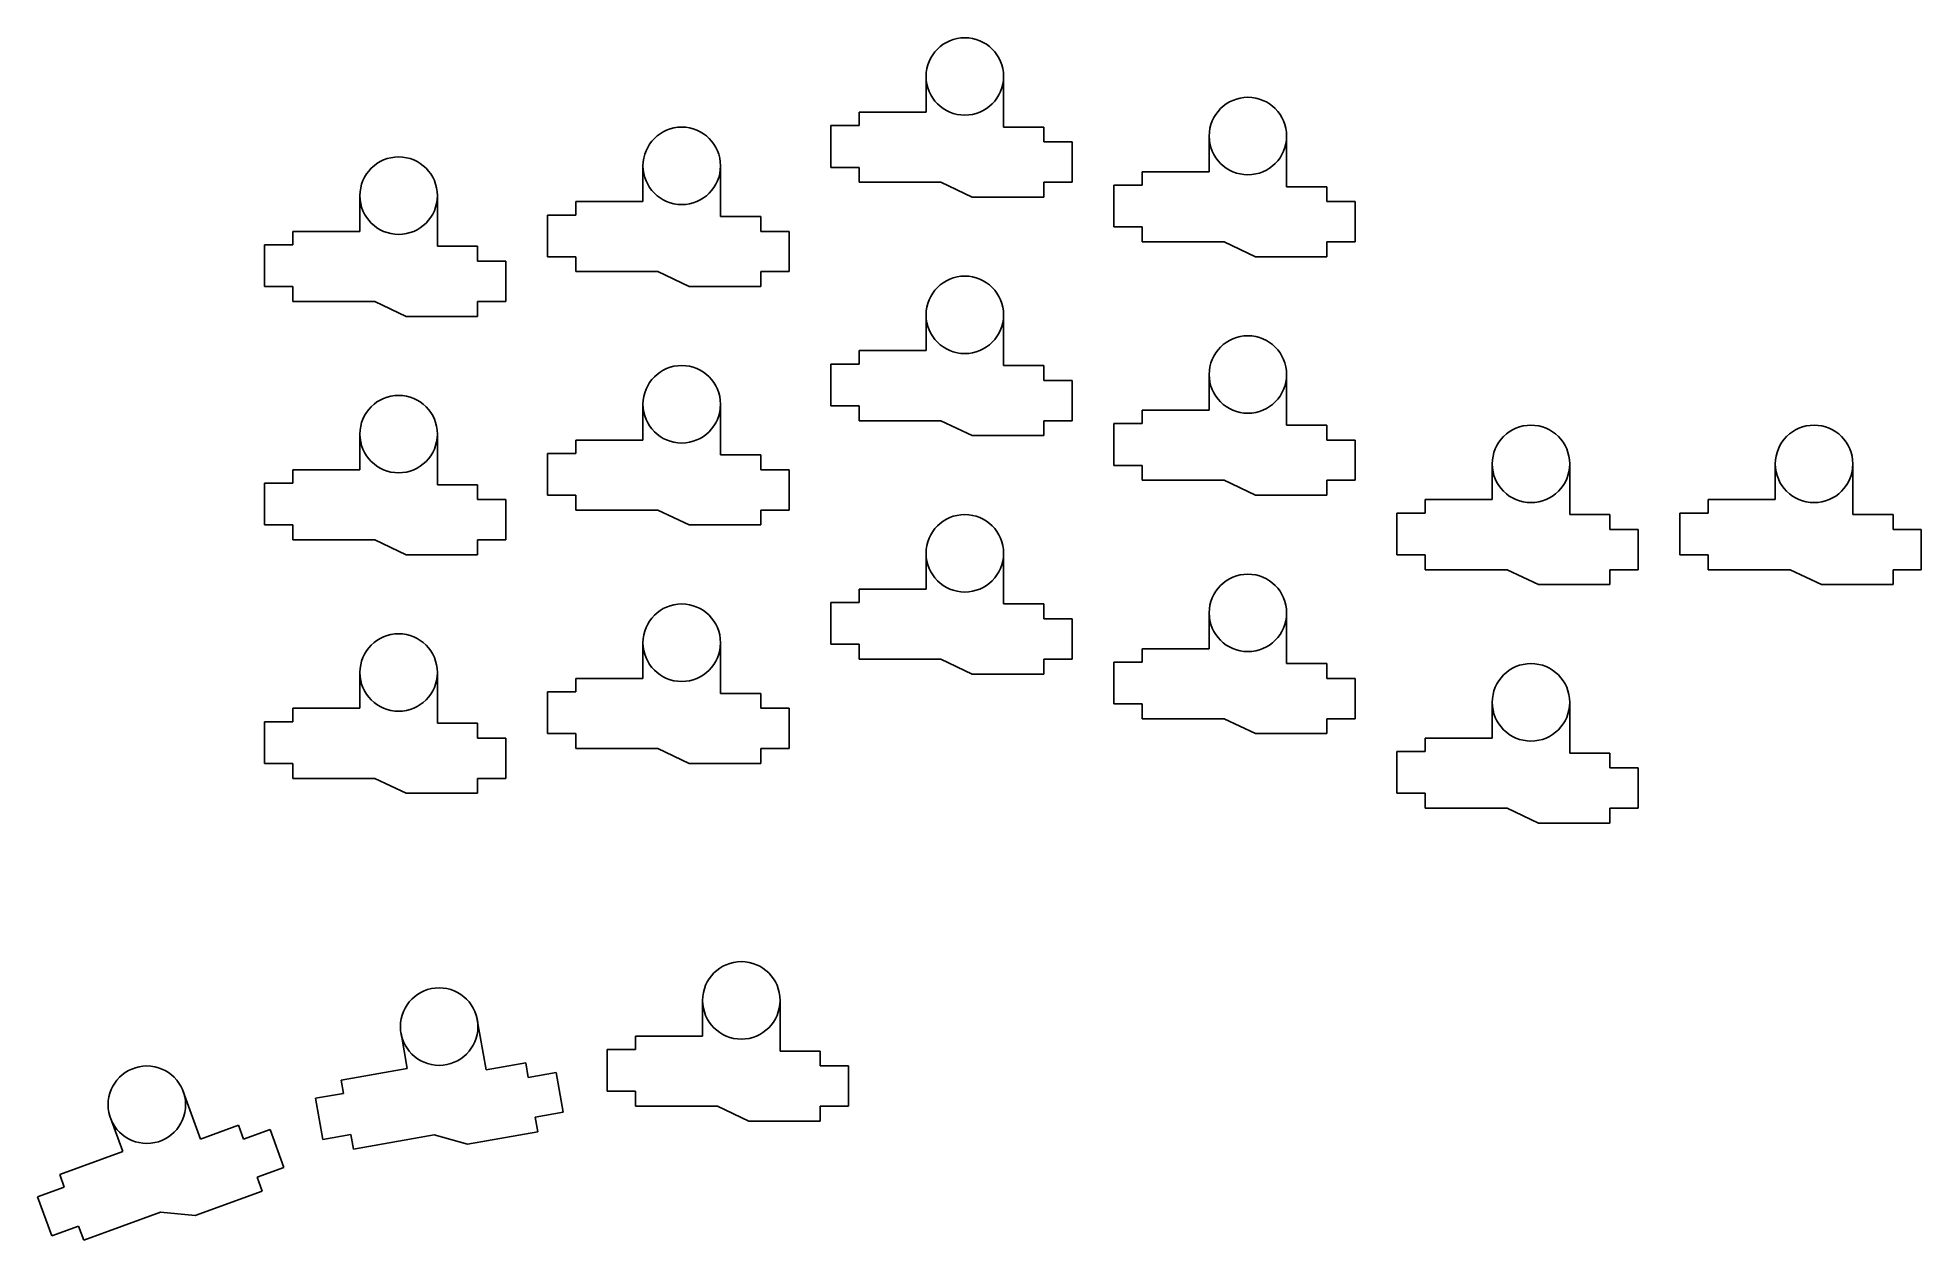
# Model space of a CAD drawing. Header units: millimetres. Extents: x 9 to 135, y -87 to -6.
import ezdxf

# ---------------------------------------------------------------- set-up
doc = ezdxf.new("R2010")
doc.units = ezdxf.units.MM
doc.layers.get('0').update_dxf_attribs({"linetype": 'CONTINUOUS'})

msp = doc.modelspace()

# ---------------------------------------------------------------- linework, layer by layer
for p, q in [((68.4, -9), (68.4, -11.4)), ((73.6, -9), (73.6, -12.4)), ((62, -12.3), (62, -15.1)), ((63.9, -12.3), (62, -12.3)), ((63.9, -11.4), (63.9, -12.3)), ((68.4, -11.4), (63.9, -11.4)), ((76.3, -12.4), (73.6, -12.4)), ((76.3, -13.4), (76.3, -12.4)), ((78.2, -13.4), (76.3, -13.4)), ((78.2, -16.1), (78.2, -13.4)), ((87.4, -13), (87.4, -15.4)), ((92.6, -13), (92.6, -16.4)), ((49.4, -15), (49.4, -17.4)), ((54.6, -15), (54.6, -18.4)), ((62, -15.1), (63.9, -15.1)), ((63.9, -15.1), (63.9, -16.1)), ((63.9, -16.1), (69.4, -16.1)), ((69.4, -16.1), (71.5, -17.1)), ((76.3, -16.1), (78.2, -16.1)), ((76.3, -17.1), (76.3, -16.1)), ((81, -16.3), (81, -19.1)), ((82.9, -16.3), (81, -16.3)), ((82.9, -15.4), (82.9, -16.3)), ((87.4, -15.4), (82.9, -15.4)), ((95.3, -16.4), (92.6, -16.4)), ((95.3, -17.4), (95.3, -16.4)), ((30.4, -17), (30.4, -19.4)), ((35.6, -17), (35.6, -20.4)), ((44.9, -17.4), (44.9, -18.3)), ((49.4, -17.4), (44.9, -17.4)), ((71.5, -17.1), (76.3, -17.1)), ((97.2, -17.4), (95.3, -17.4)), ((97.2, -20.1), (97.2, -17.4)), ((43, -18.3), (43, -21.1)), ((44.9, -18.3), (43, -18.3)), ((57.3, -18.4), (54.6, -18.4)), ((57.3, -19.4), (57.3, -18.4)), ((25.9, -19.4), (25.9, -20.3)), ((30.4, -19.4), (25.9, -19.4)), ((59.2, -19.4), (57.3, -19.4)), ((59.2, -22.1), (59.2, -19.4)), ((81, -19.1), (82.9, -19.1)), ((82.9, -19.1), (82.9, -20.1)), ((82.9, -20.1), (88.4, -20.1)), ((88.4, -20.1), (90.5, -21.1)), ((95.3, -20.1), (97.2, -20.1)), ((95.3, -21.1), (95.3, -20.1)), ((24, -20.3), (24, -23.1)), ((25.9, -20.3), (24, -20.3)), ((38.3, -20.4), (35.6, -20.4)), ((38.3, -21.4), (38.3, -20.4)), ((40.2, -21.4), (38.3, -21.4)), ((40.2, -24.1), (40.2, -21.4)), ((43, -21.1), (44.9, -21.1)), ((44.9, -21.1), (44.9, -22.1)), ((90.5, -21.1), (95.3, -21.1)), ((44.9, -22.1), (50.4, -22.1)), ((50.4, -22.1), (52.5, -23.1)), ((57.3, -22.1), (59.2, -22.1)), ((57.3, -23.1), (57.3, -22.1)), ((24, -23.1), (25.9, -23.1)), ((25.9, -23.1), (25.9, -24.1)), ((52.5, -23.1), (57.3, -23.1)), ((25.9, -24.1), (31.4, -24.1)), ((31.4, -24.1), (33.5, -25.1)), ((33.5, -25.1), (38.3, -25.1)), ((38.3, -24.1), (40.2, -24.1)), ((38.3, -25.1), (38.3, -24.1)), ((68.4, -25), (68.4, -27.4)), ((73.6, -25), (73.6, -28.4)), ((63.9, -27.4), (63.9, -28.3)), ((68.4, -27.4), (63.9, -27.4)), ((62, -28.3), (62, -31.1)), ((63.9, -28.3), (62, -28.3)), ((76.3, -28.4), (73.6, -28.4)), ((76.3, -29.4), (76.3, -28.4)), ((87.4, -29), (87.4, -31.4)), ((92.6, -29), (92.6, -32.4)), ((78.2, -29.4), (76.3, -29.4)), ((78.2, -32.1), (78.2, -29.4)), ((49.4, -31), (49.4, -33.4)), ((54.6, -31), (54.6, -34.4)), ((62, -31.1), (63.9, -31.1)), ((63.9, -31.1), (63.9, -32.1)), ((82.9, -31.4), (82.9, -32.3)), ((87.4, -31.4), (82.9, -31.4)), ((63.9, -32.1), (69.4, -32.1)), ((69.4, -32.1), (71.5, -33.1)), ((76.3, -32.1), (78.2, -32.1)), ((76.3, -33.1), (76.3, -32.1)), ((81, -32.3), (81, -35.1)), ((82.9, -32.3), (81, -32.3)), ((95.3, -32.4), (92.6, -32.4)), ((95.3, -33.4), (95.3, -32.4)), ((30.4, -33), (30.4, -35.4)), ((35.6, -33), (35.6, -36.4)), ((44.9, -33.4), (44.9, -34.3)), ((49.4, -33.4), (44.9, -33.4)), ((71.5, -33.1), (76.3, -33.1)), ((97.2, -33.4), (95.3, -33.4)), ((97.2, -36.1), (97.2, -33.4)), ((43, -34.3), (43, -37.1)), ((44.9, -34.3), (43, -34.3)), ((57.3, -34.4), (54.6, -34.4)), ((57.3, -35.4), (57.3, -34.4)), ((81, -35.1), (82.9, -35.1)), ((82.9, -35.1), (82.9, -36.1)), ((106.4, -35), (106.4, -37.4)), ((111.6, -35), (111.6, -38.4)), ((125.4, -35), (125.4, -37.4)), ((130.6, -35), (130.6, -38.4)), ((24, -36.3), (24, -39.1)), ((25.9, -36.3), (24, -36.3)), ((25.9, -35.4), (25.9, -36.3)), ((30.4, -35.4), (25.9, -35.4)), ((38.3, -36.4), (35.6, -36.4)), ((38.3, -37.4), (38.3, -36.4)), ((59.2, -35.4), (57.3, -35.4)), ((59.2, -38.1), (59.2, -35.4)), ((82.9, -36.1), (88.4, -36.1)), ((88.4, -36.1), (90.5, -37.1)), ((95.3, -36.1), (97.2, -36.1)), ((95.3, -37.1), (95.3, -36.1)), ((40.2, -37.4), (38.3, -37.4)), ((40.2, -40.1), (40.2, -37.4)), ((43, -37.1), (44.9, -37.1)), ((44.9, -37.1), (44.9, -38.1)), ((90.5, -37.1), (95.3, -37.1)), ((101.9, -37.4), (101.9, -38.3)), ((106.4, -37.4), (101.9, -37.4)), ((120.9, -37.4), (120.9, -38.3)), ((125.4, -37.4), (120.9, -37.4)), ((24, -39.1), (25.9, -39.1)), ((25.9, -39.1), (25.9, -40.1)), ((44.9, -38.1), (50.4, -38.1)), ((50.4, -38.1), (52.5, -39.1)), ((52.5, -39.1), (57.3, -39.1)), ((57.3, -38.1), (59.2, -38.1)), ((57.3, -39.1), (57.3, -38.1)), ((100, -38.3), (100, -41.1)), ((101.9, -38.3), (100, -38.3)), ((114.3, -38.4), (111.6, -38.4)), ((114.3, -39.4), (114.3, -38.4)), ((119, -38.3), (119, -41.1)), ((120.9, -38.3), (119, -38.3)), ((133.3, -38.4), (130.6, -38.4)), ((133.3, -39.4), (133.3, -38.4)), ((25.9, -40.1), (31.4, -40.1)), ((31.4, -40.1), (33.5, -41.1)), ((38.3, -40.1), (40.2, -40.1)), ((38.3, -41.1), (38.3, -40.1)), ((116.2, -39.4), (114.3, -39.4)), ((116.2, -42.1), (116.2, -39.4)), ((135.2, -39.4), (133.3, -39.4)), ((135.2, -42.1), (135.2, -39.4)), ((33.5, -41.1), (38.3, -41.1)), ((68.4, -41), (68.4, -43.4)), ((73.6, -41), (73.6, -44.4)), ((100, -41.1), (101.9, -41.1)), ((101.9, -41.1), (101.9, -42.1)), ((119, -41.1), (120.9, -41.1)), ((120.9, -41.1), (120.9, -42.1)), ((101.9, -42.1), (107.4, -42.1)), ((107.4, -42.1), (109.5, -43.1)), ((114.3, -42.1), (116.2, -42.1)), ((114.3, -43.1), (114.3, -42.1)), ((120.9, -42.1), (126.4, -42.1)), ((126.4, -42.1), (128.5, -43.1)), ((133.3, -42.1), (135.2, -42.1)), ((133.3, -43.1), (133.3, -42.1)), ((63.9, -43.4), (63.9, -44.3)), ((68.4, -43.4), (63.9, -43.4)), ((109.5, -43.1), (114.3, -43.1)), ((128.5, -43.1), (133.3, -43.1)), ((62, -44.3), (62, -47.1)), ((63.9, -44.3), (62, -44.3)), ((76.3, -44.4), (73.6, -44.4)), ((76.3, -45.4), (76.3, -44.4)), ((78.2, -45.4), (76.3, -45.4)), ((78.2, -48.1), (78.2, -45.4)), ((87.4, -45), (87.4, -47.4)), ((92.6, -45), (92.6, -48.4)), ((49.4, -47), (49.4, -49.4)), ((54.6, -47), (54.6, -50.4)), ((62, -47.1), (63.9, -47.1)), ((63.9, -47.1), (63.9, -48.1)), ((82.9, -47.4), (82.9, -48.3)), ((87.4, -47.4), (82.9, -47.4)), ((30.4, -49), (30.4, -51.4)), ((35.6, -49), (35.6, -52.4)), ((63.9, -48.1), (69.4, -48.1)), ((69.4, -48.1), (71.5, -49.1)), ((71.5, -49.1), (76.3, -49.1)), ((76.3, -48.1), (78.2, -48.1)), ((76.3, -49.1), (76.3, -48.1)), ((81, -48.3), (81, -51.1)), ((82.9, -48.3), (81, -48.3)), ((95.3, -48.4), (92.6, -48.4)), ((95.3, -49.4), (95.3, -48.4)), ((43, -50.3), (43, -53.1)), ((44.9, -50.3), (43, -50.3)), ((44.9, -49.4), (44.9, -50.3)), ((49.4, -49.4), (44.9, -49.4)), ((57.3, -50.4), (54.6, -50.4)), ((57.3, -51.4), (57.3, -50.4)), ((97.2, -49.4), (95.3, -49.4)), ((97.2, -52.1), (97.2, -49.4)), ((25.9, -51.4), (25.9, -52.3)), ((30.4, -51.4), (25.9, -51.4)), ((59.2, -51.4), (57.3, -51.4)), ((59.2, -54.1), (59.2, -51.4)), ((81, -51.1), (82.9, -51.1)), ((82.9, -51.1), (82.9, -52.1)), ((106.4, -51), (106.4, -53.4)), ((111.6, -51), (111.6, -54.4)), ((24, -52.3), (24, -55.1)), ((25.9, -52.3), (24, -52.3)), ((38.3, -52.4), (35.6, -52.4)), ((38.3, -53.4), (38.3, -52.4)), ((82.9, -52.1), (88.4, -52.1)), ((88.4, -52.1), (90.5, -53.1)), ((95.3, -52.1), (97.2, -52.1)), ((95.3, -53.1), (95.3, -52.1)), ((40.2, -53.4), (38.3, -53.4)), ((40.2, -56.1), (40.2, -53.4)), ((43, -53.1), (44.9, -53.1)), ((44.9, -53.1), (44.9, -54.1)), ((44.9, -54.1), (50.4, -54.1)), ((50.4, -54.1), (52.5, -55.1)), ((57.3, -54.1), (59.2, -54.1)), ((57.3, -55.1), (57.3, -54.1)), ((90.5, -53.1), (95.3, -53.1)), ((100, -54.3), (100, -57.1)), ((101.9, -54.3), (100, -54.3)), ((101.9, -53.4), (101.9, -54.3)), ((106.4, -53.4), (101.9, -53.4)), ((24, -55.1), (25.9, -55.1)), ((25.9, -55.1), (25.9, -56.1)), ((52.5, -55.1), (57.3, -55.1)), ((114.3, -54.4), (111.6, -54.4)), ((114.3, -55.4), (114.3, -54.4)), ((116.2, -55.4), (114.3, -55.4)), ((116.2, -58.1), (116.2, -55.4)), ((25.9, -56.1), (31.4, -56.1)), ((31.4, -56.1), (33.5, -57.1)), ((38.3, -56.1), (40.2, -56.1)), ((38.3, -57.1), (38.3, -56.1)), ((33.5, -57.1), (38.3, -57.1)), ((100, -57.1), (101.9, -57.1)), ((101.9, -57.1), (101.9, -58.1)), ((101.9, -58.1), (107.4, -58.1)), ((107.4, -58.1), (109.5, -59.1)), ((114.3, -58.1), (116.2, -58.1)), ((114.3, -59.1), (114.3, -58.1)), ((109.5, -59.1), (114.3, -59.1)), ((53.4, -71), (53.4, -73.4)), ((58.6, -71), (58.6, -74.4)), ((33.16, -73.21), (33.58, -75.57)), ((38.28, -72.3), (38.87, -75.65)), ((47, -74.3), (47, -77.1)), ((48.9, -74.3), (47, -74.3)), ((48.9, -73.4), (48.9, -74.3)), ((53.4, -73.4), (48.9, -73.4)), ((61.3, -74.4), (58.6, -74.4)), ((61.3, -75.4), (61.3, -74.4)), ((33.58, -75.57), (29.14, -76.35)), ((41.53, -75.18), (38.87, -75.65)), ((41.7, -76.17), (41.53, -75.18)), ((43.57, -75.84), (41.7, -76.17)), ((44.04, -78.5), (43.57, -75.84)), ((63.2, -75.4), (61.3, -75.4)), ((63.2, -78.1), (63.2, -75.4)), ((18.54, -77.11), (19.71, -80.31)), ((29.14, -76.35), (29.3, -77.24)), ((47, -77.1), (48.9, -77.1)), ((48.9, -77.1), (48.9, -78.1)), ((29.3, -77.24), (27.43, -77.57)), ((27.43, -77.57), (27.92, -80.33)), ((48.9, -78.1), (54.4, -78.1)), ((54.4, -78.1), (56.5, -79.1)), ((61.3, -78.1), (63.2, -78.1)), ((61.3, -79.1), (61.3, -78.1)), ((13.66, -78.89), (14.48, -81.14)), ((22.24, -79.38), (19.71, -80.31)), ((22.59, -80.32), (22.24, -79.38)), ((42.17, -78.83), (44.04, -78.5)), ((42.35, -79.81), (42.17, -78.83)), ((56.5, -79.1), (61.3, -79.1)), ((24.37, -79.67), (22.59, -80.32)), ((25.29, -82.21), (24.37, -79.67)), ((27.92, -80.33), (29.79, -80)), ((29.79, -80), (29.96, -80.98)), ((29.96, -80.98), (35.38, -80.03)), ((35.38, -80.03), (37.62, -80.65)), ((37.62, -80.65), (42.35, -79.81)), ((14.48, -81.14), (10.25, -82.68)), ((10.25, -82.68), (10.56, -83.53)), ((23.51, -82.86), (25.29, -82.21)), ((23.85, -83.8), (23.51, -82.86)), ((10.56, -83.53), (8.77, -84.18)), ((8.77, -84.18), (9.73, -86.81)), ((19.34, -85.44), (23.85, -83.8)), ((11.86, -87.1), (17.02, -85.22)), ((17.02, -85.22), (19.34, -85.44)), ((9.73, -86.81), (11.51, -86.16)), ((11.51, -86.16), (11.86, -87.1))]:
    msp.add_line(p, q)
for centre in [(71, -9), (90, -13), (52, -15), (33, -17), (71, -25), (90, -29), (52, -31), (33, -33), (109, -35), (128, -35), (71, -41), (90, -45), (52, -47), (33, -49), (109, -51), (56, -71), (35.72, -72.76), (16.1, -78)]:
    msp.add_circle(centre, 2.6)

doc.saveas('drawing.dxf')
